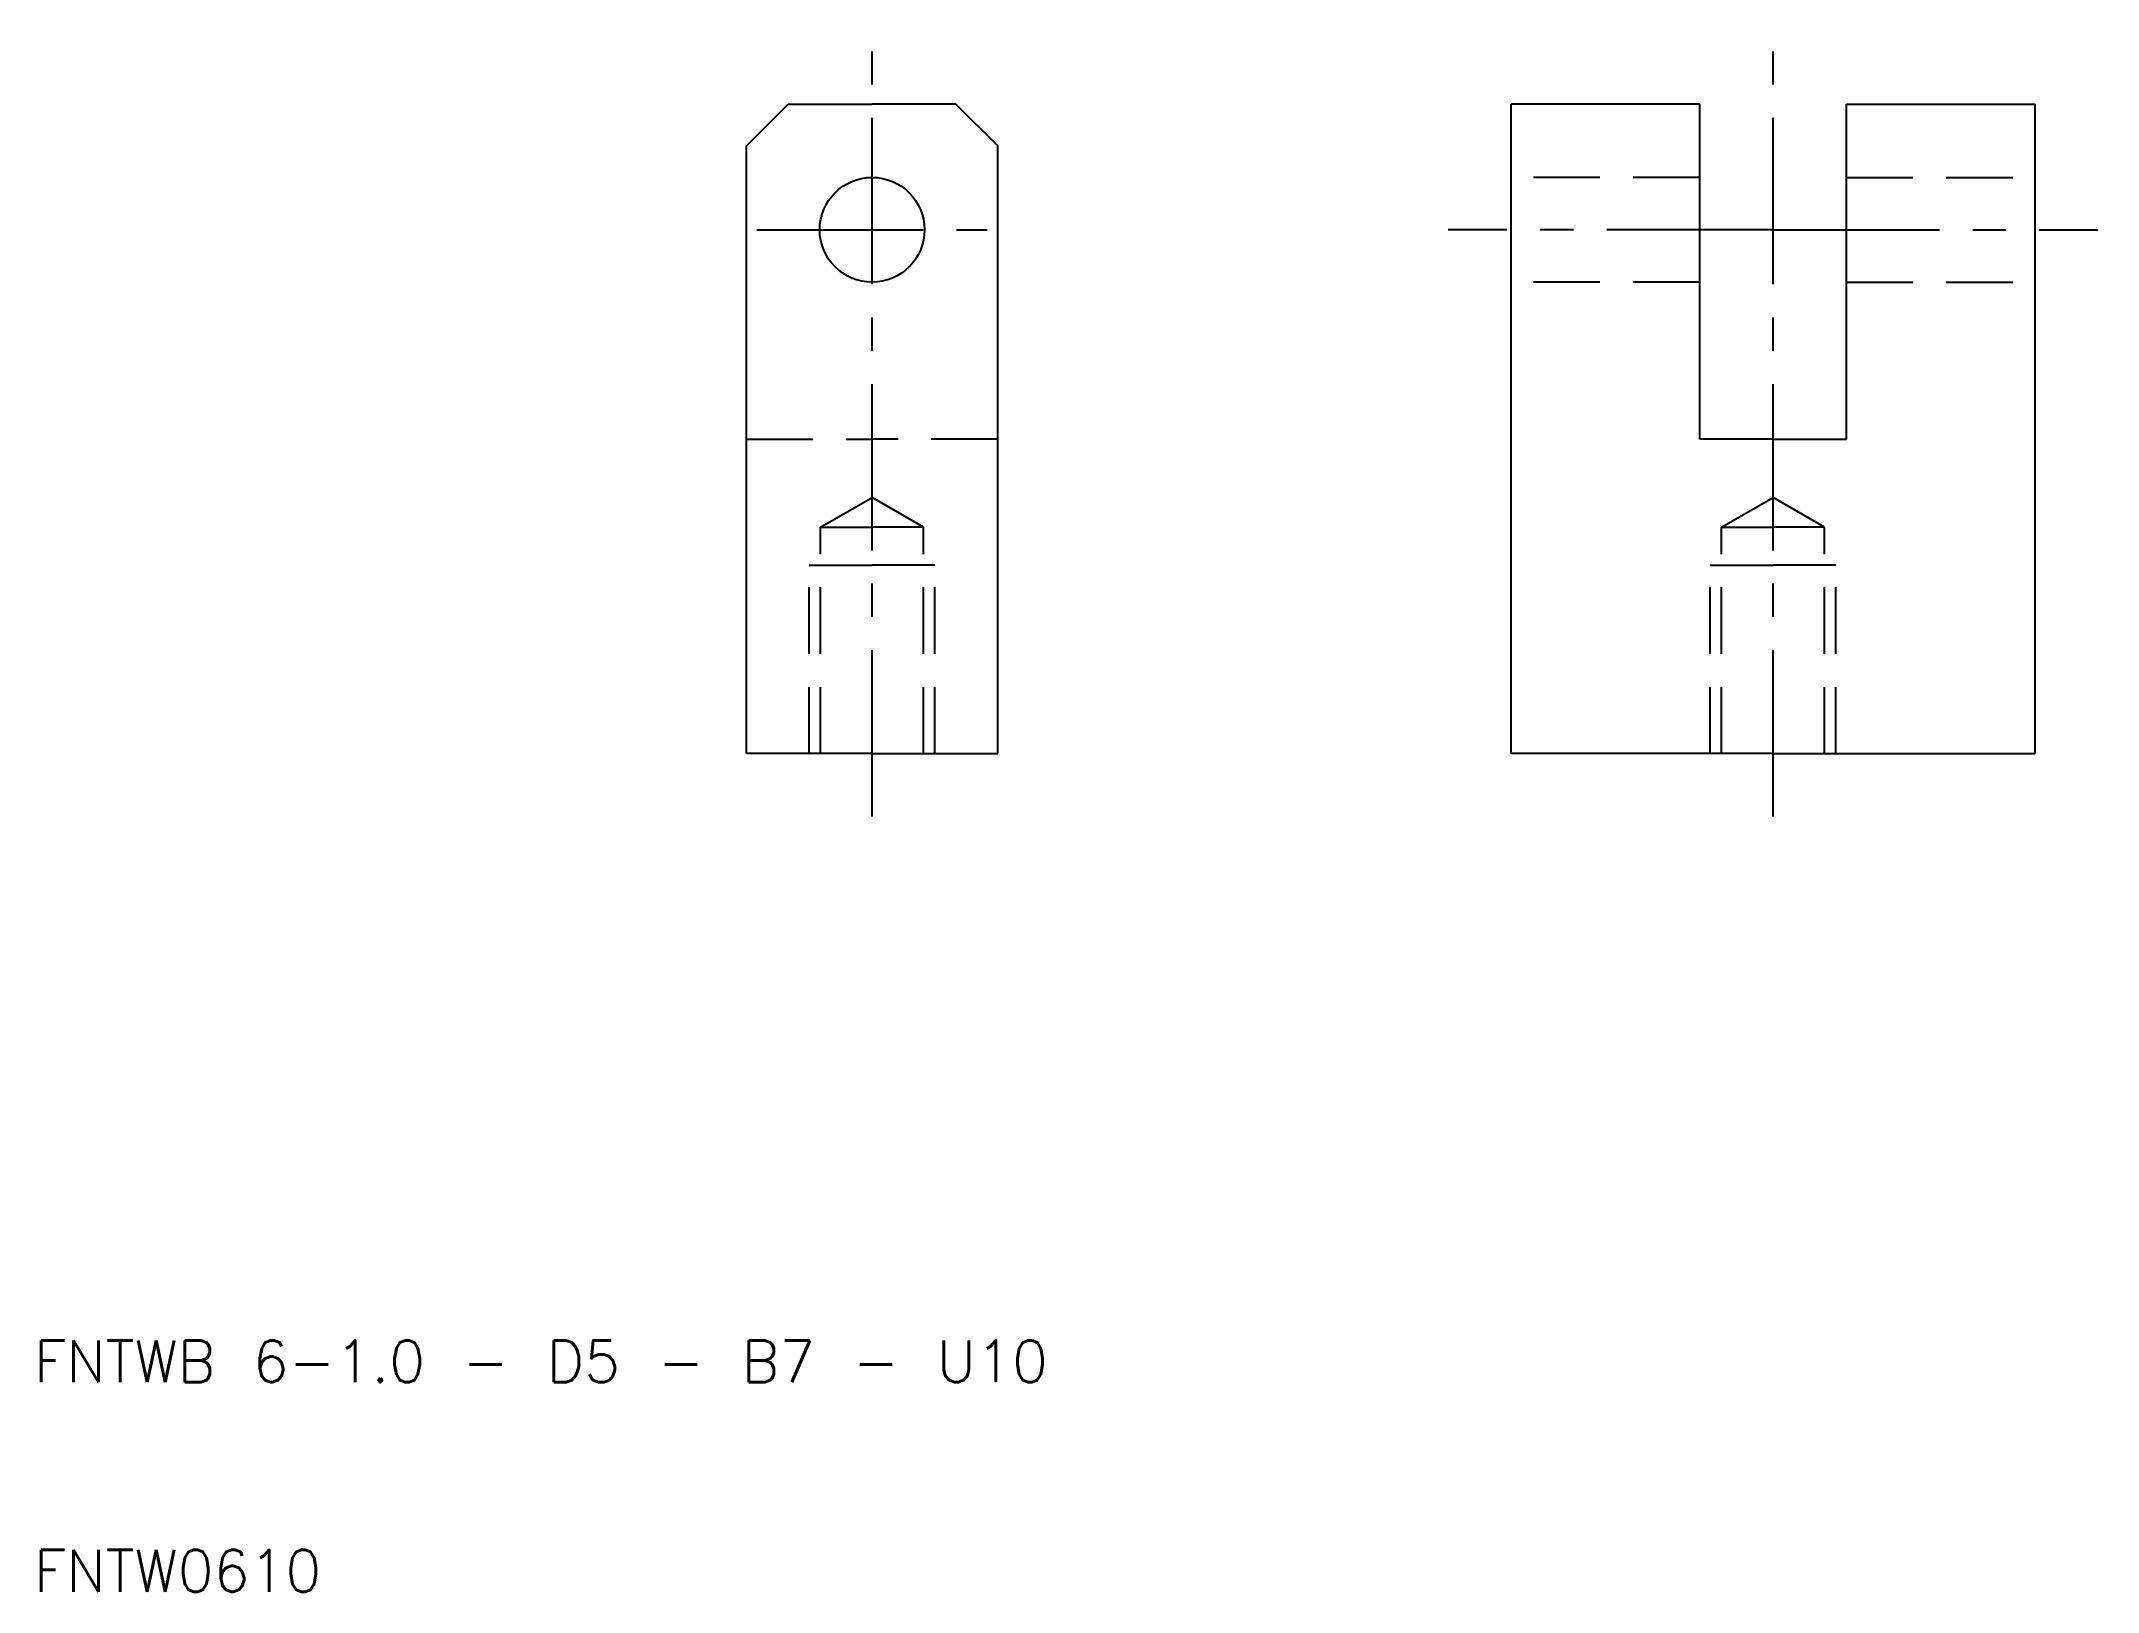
# Model space of a CAD drawing. Extents: x 10.3 to 108.5, y 10 to 84.
import ezdxf

# ---------------------------------------------------------------- set-up
doc = ezdxf.new("R2010")
doc.units = 0
doc.header["$LTSCALE"] = 0.25
doc.linetypes.add('CENTER', pattern=[50.8, 31.75, -6.35, 6.35, -6.35])
doc.linetypes.add('DASHED', pattern=[19.05, 12.7, -6.35])
doc.layers.get('0').update_dxf_attribs({"linetype": 'CONTINUOUS'})
doc.layers.add('CENTER', color=1, linetype='CENTER')
doc.styles.get("Standard").update_dxf_attribs({"font": 'txt.shx', "bigfont": 'extfont.shx'})

msp = doc.modelspace()

# ---------------------------------------------------------------- linework, layer by layer
for p, q in [((44, 79), (46, 81)), ((46, 81), (50, 81)), ((54, 81), (50, 81)), ((56, 79), (54, 81)), ((80.5, 50), (80.5, 81)), ((89.5, 81), (80.5, 81)), ((89.5, 65), (89.5, 81)), ((96.5, 65), (96.5, 81)), ((96.5, 81), (105.5, 81)), ((105.5, 50), (105.5, 81)), ((44, 50), (44, 79)), ((56, 50), (56, 79)), ((93, 65), (89.5, 65)), ((93, 65), (96.5, 65)), ((50, 50), (44, 50)), ((50, 50), (56, 50)), ((93, 50), (80.5, 50)), ((93, 50), (105.5, 50))]:
    msp.add_line(p, q)
at = {"color": 3, "linetype": 'DASHED'}
for p, q in [((89.5, 77.5), (80.5, 77.5)), ((96.5, 77.5), (105.5, 77.5)), ((89.5, 72.5), (80.5, 72.5)), ((96.5, 72.5), (105.5, 72.5)), ((44, 65), (50, 65)), ((56, 65), (50, 65)), ((47.541, 60.8), (50, 62.22)), ((52.459, 60.8), (50, 62.22)), ((90.541, 60.8), (93, 62.22)), ((95.459, 60.8), (93, 62.22)), ((47.541, 50), (47.541, 60.8)), ((47.541, 60.8), (50, 60.8)), ((52.459, 60.8), (50, 60.8)), ((52.459, 50), (52.459, 60.8)), ((90.541, 50), (90.541, 60.8)), ((90.541, 60.8), (93, 60.8)), ((95.459, 60.8), (93, 60.8)), ((95.459, 50), (95.459, 60.8)), ((47, 50), (47, 59)), ((47, 59), (50, 59)), ((53, 59), (50, 59)), ((53, 50), (53, 59)), ((90, 50), (90, 59)), ((90, 59), (93, 59)), ((96, 59), (93, 59)), ((96, 50), (96, 59))]:
    msp.add_line(p, q, dxfattribs=at)
msp.add_circle((50, 75), 2.5)
at = {"layer": 'CENTER', "color": 1, "linetype": 'CENTER'}
for p, q in [((50, 47), (50, 84)), ((93, 47), (93, 84)), ((44.5, 75), (55.5, 75)), ((93, 75), (77.5, 75)), ((93, 75), (108.5, 75))]:
    msp.add_line(p, q, dxfattribs=at)

# ---------------------------------------------------------------- texts
for s, p in [('FNTWB 6-1.0 - D5 - B7 - U10', (10, 20)), ('FNTW0610', (10, 10))]:
    msp.add_text(s, height=2).set_placement(p)

doc.saveas('drawing.dxf')
